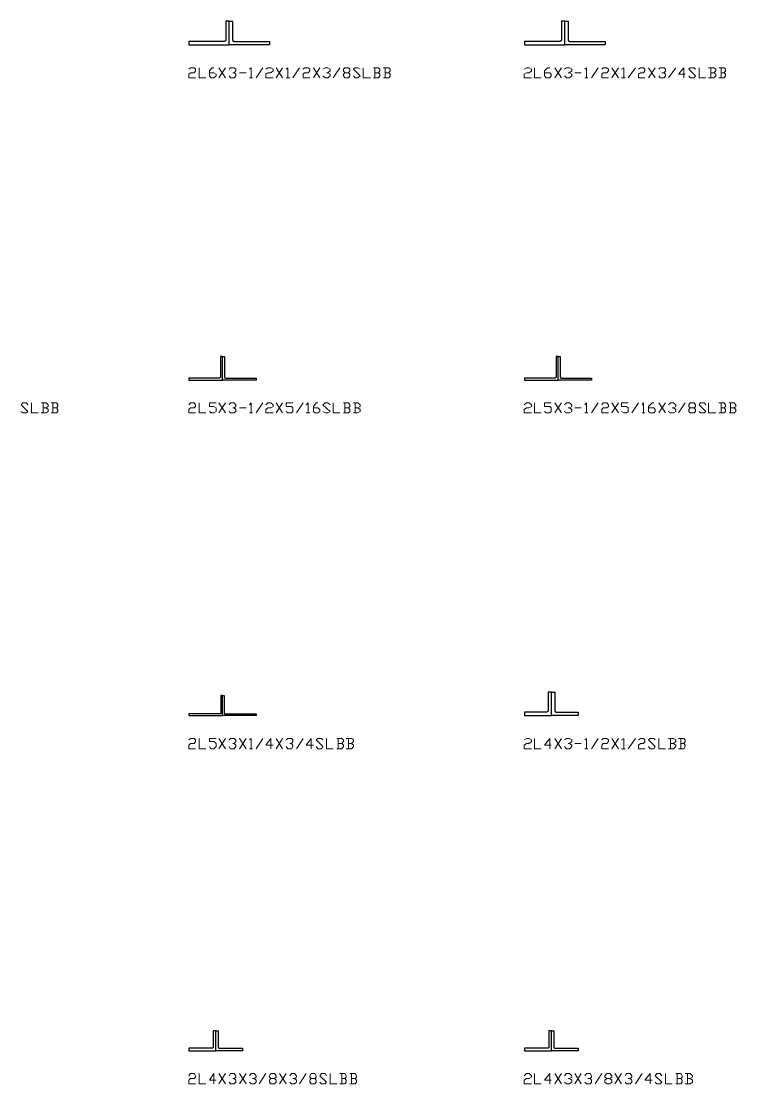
# Model space of a CAD drawing. Header units: inches. Extents: x 0 to 985, y -1555 to 12.
# Drawn here: x 625 to 731.5, y -1354.9 to -1196.5 of the extents above; entities that cross this region are included whole.
import ezdxf

# ---------------------------------------------------------------- set-up
doc = ezdxf.new("R2010")
doc.units = ezdxf.units.IN
doc.header["$MEASUREMENT"] = 0
doc.layers.add('AISC_STEEL', color=7, linetype='Continuous')

msp = doc.modelspace()

# ---------------------------------------------------------------- linework, layer by layer
at = {"color": 3, "lineweight": 0}
for points in [[(650, -1203.65), (650.22, -1203.43), (650.77, -1203.43), (650.98, -1203.65), (650.98, -1203.87), (650.77, -1204.19), (650.22, -1204.19), (650, -1204.41), (650, -1204.96), (650.98, -1204.96)], [(651.53, -1203.43), (651.53, -1204.96), (652.51, -1204.96)], [(653.06, -1204.19), (653.71, -1204.19), (654.04, -1204.41), (654.04, -1204.63), (653.71, -1204.96), (653.27, -1204.96), (653.06, -1204.63), (653.06, -1203.87), (653.49, -1203.43), (653.71, -1203.43)], [(654.47, -1204.96), (655.45, -1203.43)], [(654.47, -1203.43), (655.45, -1204.96)], [(656, -1203.65), (656.22, -1203.43), (656.76, -1203.43), (656.98, -1203.65), (656.98, -1203.87), (656.76, -1204.19), (656.55, -1204.19)], [(659.05, -1203.65), (659.27, -1203.43), (659.27, -1204.96)], [(660.03, -1204.96), (661.02, -1203.43)], [(661.45, -1203.65), (661.78, -1203.43), (662.22, -1203.43), (662.54, -1203.65), (662.54, -1203.87), (662.22, -1204.19), (661.78, -1204.19), (661.45, -1204.41), (661.45, -1204.96), (662.54, -1204.96)], [(662.98, -1204.96), (663.96, -1203.43)], [(662.98, -1203.43), (663.96, -1204.96)], [(664.51, -1203.65), (664.72, -1203.43), (664.72, -1204.96)], [(665.49, -1204.96), (666.47, -1203.43)], [(667.01, -1203.65), (667.23, -1203.43), (667.78, -1203.43), (668, -1203.65), (668, -1203.87), (667.78, -1204.19), (667.23, -1204.19), (667.01, -1204.41), (667.01, -1204.96), (668, -1204.96)], [(668.54, -1204.96), (669.52, -1203.43)], [(668.54, -1203.43), (669.52, -1204.96)], [(669.96, -1203.65), (670.29, -1203.43), (670.72, -1203.43), (671.05, -1203.65), (671.05, -1203.87), (670.72, -1204.19), (670.5, -1204.19)], [(671.49, -1204.96), (672.47, -1203.43)], [(673.78, -1204.19), (673.99, -1204.41), (673.99, -1204.63), (673.78, -1204.96), (673.23, -1204.96), (673.01, -1204.63), (673.01, -1204.41), (673.23, -1204.19), (673.78, -1204.19), (673.99, -1203.87), (673.99, -1203.65), (673.78, -1203.43), (673.23, -1203.43), (673.01, -1203.65), (673.01, -1203.87), (673.23, -1204.19)], [(674.54, -1204.63), (674.76, -1204.96), (675.19, -1204.96), (675.52, -1204.63), (674.54, -1203.65), (674.76, -1203.43), (675.19, -1203.43), (675.52, -1203.65)], [(675.96, -1203.43), (675.96, -1204.96), (677.05, -1204.96)], [(678.25, -1204.19), (678.46, -1203.87), (678.46, -1203.65), (678.25, -1203.43), (677.48, -1203.43)], [(677.7, -1203.43), (677.7, -1204.96)], [(679.77, -1204.19), (679.99, -1203.87), (679.99, -1203.65), (679.77, -1203.43), (679.01, -1203.43)], [(679.23, -1203.43), (679.23, -1204.96)], [(699.95, -1203.65), (700.27, -1203.43), (700.71, -1203.43), (701.04, -1203.65), (701.04, -1203.87), (700.71, -1204.19), (700.27, -1204.19), (699.95, -1204.41), (699.95, -1204.96), (701.04, -1204.96)], [(701.47, -1203.43), (701.47, -1204.96), (702.46, -1204.96)], [(703, -1204.19), (703.76, -1204.19), (703.98, -1204.41), (703.98, -1204.63), (703.76, -1204.96), (703.22, -1204.96), (703, -1204.63), (703, -1203.87), (703.44, -1203.43), (703.76, -1203.43)], [(704.53, -1204.96), (705.51, -1203.43)], [(704.53, -1203.43), (705.51, -1204.96)], [(705.95, -1203.65), (706.27, -1203.43), (706.71, -1203.43), (707.04, -1203.65), (707.04, -1203.87), (706.71, -1204.19), (706.49, -1204.19)], [(709, -1203.65), (709.22, -1203.43), (709.22, -1204.96)], [(709.98, -1204.96), (710.96, -1203.43)], [(711.51, -1203.65), (711.73, -1203.43), (712.27, -1203.43), (712.49, -1203.65), (712.49, -1203.87), (712.27, -1204.19), (711.73, -1204.19), (711.51, -1204.41), (711.51, -1204.96), (712.49, -1204.96)], [(713.03, -1204.96), (714.02, -1203.43)], [(713.03, -1203.43), (714.02, -1204.96)], [(714.45, -1203.65), (714.78, -1203.43), (714.78, -1204.96)], [(715.43, -1204.96), (716.52, -1203.43)], [(716.96, -1203.65), (717.29, -1203.43), (717.72, -1203.43), (717.94, -1203.65), (717.94, -1203.87), (717.72, -1204.19), (717.29, -1204.19), (716.96, -1204.41), (716.96, -1204.96), (717.94, -1204.96)], [(718.49, -1204.96), (719.47, -1203.43)], [(718.49, -1203.43), (719.47, -1204.96)], [(720.01, -1203.65), (720.23, -1203.43), (720.78, -1203.43), (720.99, -1203.65), (720.99, -1203.87), (720.78, -1204.19), (720.45, -1204.19)], [(721.43, -1204.96), (722.52, -1203.43)], [(723.94, -1204.41), (722.96, -1204.41), (723.72, -1203.43), (723.72, -1204.96)], [(724.48, -1204.63), (724.7, -1204.96), (725.25, -1204.96), (725.47, -1204.63), (724.48, -1203.65), (724.7, -1203.43), (725.25, -1203.43), (725.47, -1203.65)], [(726.01, -1203.43), (726.01, -1204.96), (726.99, -1204.96)], [(728.19, -1204.19), (728.52, -1203.87), (728.52, -1203.65), (728.19, -1203.43), (727.43, -1203.43)], [(727.76, -1203.43), (727.76, -1204.96)], [(729.72, -1204.19), (729.94, -1203.87), (729.94, -1203.65), (729.72, -1203.43), (728.96, -1203.43)], [(729.28, -1203.43), (729.28, -1204.96)], [(656.76, -1204.19), (656.98, -1204.41), (656.98, -1204.63), (656.76, -1204.96), (656.22, -1204.96), (656, -1204.63)], [(657.53, -1204.19), (658.51, -1204.19)], [(659.05, -1204.96), (659.49, -1204.96)], [(664.51, -1204.96), (665.05, -1204.96)], [(670.72, -1204.19), (671.05, -1204.41), (671.05, -1204.63), (670.72, -1204.96), (670.29, -1204.96), (669.96, -1204.63)], [(677.48, -1204.96), (678.25, -1204.96), (678.46, -1204.63), (678.46, -1204.41), (678.25, -1204.19), (677.7, -1204.19)], [(679.01, -1204.96), (679.77, -1204.96), (679.99, -1204.63), (679.99, -1204.41), (679.77, -1204.19), (679.23, -1204.19)], [(706.71, -1204.19), (707.04, -1204.41), (707.04, -1204.63), (706.71, -1204.96), (706.27, -1204.96), (705.95, -1204.63)], [(707.47, -1204.19), (708.45, -1204.19)], [(709, -1204.96), (709.44, -1204.96)], [(714.45, -1204.96), (715, -1204.96)], [(720.78, -1204.19), (720.99, -1204.41), (720.99, -1204.63), (720.78, -1204.96), (720.23, -1204.96), (720.01, -1204.63)], [(727.43, -1204.96), (728.19, -1204.96), (728.52, -1204.63), (728.52, -1204.41), (728.19, -1204.19), (727.76, -1204.19)], [(728.96, -1204.96), (729.72, -1204.96), (729.94, -1204.63), (729.94, -1204.41), (729.72, -1204.19), (729.28, -1204.19)], [(625.03, -1254.68), (625.25, -1254.9), (625.79, -1254.9), (626.01, -1254.68), (625.03, -1253.7), (625.25, -1253.38), (625.79, -1253.38), (626.01, -1253.7)], [(626.56, -1253.38), (626.56, -1254.9), (627.54, -1254.9)], [(628.74, -1254.14), (629.06, -1253.92), (629.06, -1253.7), (628.74, -1253.38), (627.97, -1253.38)], [(627.97, -1254.9), (628.74, -1254.9), (629.06, -1254.68), (629.06, -1254.36), (628.74, -1254.14), (628.3, -1254.14)], [(628.3, -1253.38), (628.3, -1254.9)], [(630.26, -1254.14), (630.48, -1253.92), (630.48, -1253.7), (630.26, -1253.38), (629.5, -1253.38)], [(629.5, -1254.9), (630.26, -1254.9), (630.48, -1254.68), (630.48, -1254.36), (630.26, -1254.14), (629.72, -1254.14)], [(629.72, -1253.38), (629.72, -1254.9)], [(650, -1253.7), (650.22, -1253.38), (650.77, -1253.38), (650.98, -1253.7), (650.98, -1253.92), (650.77, -1254.14), (650.22, -1254.14), (650, -1254.36), (650, -1254.9), (650.98, -1254.9)], [(651.53, -1253.38), (651.53, -1254.9), (652.51, -1254.9)], [(653.06, -1254.68), (653.27, -1254.9), (653.71, -1254.9), (654.04, -1254.68), (654.04, -1254.14), (653.71, -1253.92), (653.06, -1253.92), (653.06, -1253.38), (654.04, -1253.38)], [(654.47, -1254.9), (655.45, -1253.38)], [(654.47, -1253.38), (655.45, -1254.9)], [(656, -1253.7), (656.22, -1253.38), (656.76, -1253.38), (656.98, -1253.7), (656.98, -1253.92), (656.76, -1254.14), (656.55, -1254.14)], [(656.76, -1254.14), (656.98, -1254.36), (656.98, -1254.68), (656.76, -1254.9), (656.22, -1254.9), (656, -1254.68)], [(657.53, -1254.14), (658.51, -1254.14)], [(659.05, -1253.7), (659.27, -1253.38), (659.27, -1254.9)], [(660.03, -1254.9), (661.02, -1253.38)], [(661.45, -1253.7), (661.78, -1253.38), (662.22, -1253.38), (662.54, -1253.7), (662.54, -1253.92), (662.22, -1254.14), (661.78, -1254.14), (661.45, -1254.36), (661.45, -1254.9), (662.54, -1254.9)], [(662.98, -1254.9), (663.96, -1253.38)], [(662.98, -1253.38), (663.96, -1254.9)], [(664.51, -1254.68), (664.72, -1254.9), (665.27, -1254.9), (665.49, -1254.68), (665.49, -1254.14), (665.27, -1253.92), (664.51, -1253.92), (664.51, -1253.38), (665.49, -1253.38)], [(666.03, -1254.9), (667.01, -1253.38)], [(667.45, -1253.7), (667.78, -1253.38), (667.78, -1254.9)], [(668.54, -1254.14), (669.2, -1254.14), (669.52, -1254.36), (669.52, -1254.68), (669.2, -1254.9), (668.76, -1254.9), (668.54, -1254.68), (668.54, -1253.92), (668.98, -1253.38), (669.2, -1253.38)], [(669.96, -1254.68), (670.29, -1254.9), (670.72, -1254.9), (671.05, -1254.68), (669.96, -1253.7), (670.29, -1253.38), (670.72, -1253.38), (671.05, -1253.7)], [(671.49, -1253.38), (671.49, -1254.9), (672.47, -1254.9)], [(673.78, -1254.14), (673.99, -1253.92), (673.99, -1253.7), (673.78, -1253.38), (673.01, -1253.38)], [(673.01, -1254.9), (673.78, -1254.9), (673.99, -1254.68), (673.99, -1254.36), (673.78, -1254.14), (673.23, -1254.14)], [(673.23, -1253.38), (673.23, -1254.9)], [(675.19, -1254.14), (675.52, -1253.92), (675.52, -1253.7), (675.19, -1253.38), (674.54, -1253.38)], [(674.54, -1254.9), (675.19, -1254.9), (675.52, -1254.68), (675.52, -1254.36), (675.19, -1254.14), (674.76, -1254.14)], [(674.76, -1253.38), (674.76, -1254.9)], [(699.95, -1253.7), (700.27, -1253.38), (700.71, -1253.38), (701.04, -1253.7), (701.04, -1253.92), (700.71, -1254.14), (700.27, -1254.14), (699.95, -1254.36), (699.95, -1254.9), (701.04, -1254.9)], [(701.47, -1253.38), (701.47, -1254.9), (702.46, -1254.9)], [(703, -1254.68), (703.22, -1254.9), (703.76, -1254.9), (703.98, -1254.68), (703.98, -1254.14), (703.76, -1253.92), (703, -1253.92), (703, -1253.38), (703.98, -1253.38)], [(704.53, -1254.9), (705.51, -1253.38)], [(704.53, -1253.38), (705.51, -1254.9)], [(705.95, -1253.7), (706.27, -1253.38), (706.71, -1253.38), (707.04, -1253.7), (707.04, -1253.92), (706.71, -1254.14), (706.49, -1254.14)], [(706.71, -1254.14), (707.04, -1254.36), (707.04, -1254.68), (706.71, -1254.9), (706.27, -1254.9), (705.95, -1254.68)], [(707.47, -1254.14), (708.45, -1254.14)], [(709, -1253.7), (709.22, -1253.38), (709.22, -1254.9)], [(709.98, -1254.9), (710.96, -1253.38)], [(711.51, -1253.7), (711.73, -1253.38), (712.27, -1253.38), (712.49, -1253.7), (712.49, -1253.92), (712.27, -1254.14), (711.73, -1254.14), (711.51, -1254.36), (711.51, -1254.9), (712.49, -1254.9)], [(713.03, -1254.9), (714.02, -1253.38)], [(713.03, -1253.38), (714.02, -1254.9)], [(714.45, -1254.68), (714.78, -1254.9), (715.21, -1254.9), (715.43, -1254.68), (715.43, -1254.14), (715.21, -1253.92), (714.45, -1253.92), (714.45, -1253.38), (715.43, -1253.38)], [(715.98, -1254.9), (716.96, -1253.38)], [(717.5, -1253.7), (717.72, -1253.38), (717.72, -1254.9)], [(718.49, -1254.14), (719.25, -1254.14), (719.47, -1254.36), (719.47, -1254.68), (719.25, -1254.9), (718.7, -1254.9), (718.49, -1254.68), (718.49, -1253.92), (719.03, -1253.38), (719.25, -1253.38)], [(720.01, -1254.9), (720.99, -1253.38)], [(720.01, -1253.38), (720.99, -1254.9)], [(721.43, -1253.7), (721.76, -1253.38), (722.19, -1253.38), (722.52, -1253.7), (722.52, -1253.92), (722.19, -1254.14), (721.98, -1254.14)], [(722.19, -1254.14), (722.52, -1254.36), (722.52, -1254.68), (722.19, -1254.9), (721.76, -1254.9), (721.43, -1254.68)], [(722.96, -1254.9), (723.94, -1253.38)], [(725.25, -1254.14), (725.47, -1254.36), (725.47, -1254.68), (725.25, -1254.9), (724.7, -1254.9), (724.48, -1254.68), (724.48, -1254.36), (724.7, -1254.14), (725.25, -1254.14), (725.47, -1253.92), (725.47, -1253.7), (725.25, -1253.38), (724.7, -1253.38), (724.48, -1253.7), (724.48, -1253.92), (724.7, -1254.14)], [(726.01, -1254.68), (726.23, -1254.9), (726.77, -1254.9), (726.99, -1254.68), (726.01, -1253.7), (726.23, -1253.38), (726.77, -1253.38), (726.99, -1253.7)], [(727.43, -1253.38), (727.43, -1254.9), (728.52, -1254.9)], [(729.72, -1254.14), (729.94, -1253.92), (729.94, -1253.7), (729.72, -1253.38), (728.96, -1253.38)], [(728.96, -1254.9), (729.72, -1254.9), (729.94, -1254.68), (729.94, -1254.36), (729.72, -1254.14), (729.28, -1254.14)], [(729.28, -1253.38), (729.28, -1254.9)], [(731.25, -1254.14), (731.46, -1253.92), (731.46, -1253.7), (731.25, -1253.38), (730.48, -1253.38)], [(730.48, -1254.9), (731.25, -1254.9), (731.46, -1254.68), (731.46, -1254.36), (731.25, -1254.14), (730.7, -1254.14)], [(730.7, -1253.38), (730.7, -1254.9)], [(659.05, -1254.9), (659.49, -1254.9)], [(667.45, -1254.9), (668, -1254.9)], [(709, -1254.9), (709.44, -1254.9)], [(717.5, -1254.9), (717.94, -1254.9)], [(650, -1303.65), (650.22, -1303.43), (650.77, -1303.43), (650.98, -1303.65), (650.98, -1303.87), (650.77, -1304.19), (650.22, -1304.19), (650, -1304.41), (650, -1304.96), (650.98, -1304.96)], [(651.53, -1303.43), (651.53, -1304.96), (652.51, -1304.96)], [(653.06, -1304.63), (653.27, -1304.96), (653.71, -1304.96), (654.04, -1304.63), (654.04, -1304.19), (653.71, -1303.87), (653.06, -1303.87), (653.06, -1303.43), (654.04, -1303.43)], [(654.47, -1304.96), (655.45, -1303.43)], [(654.47, -1303.43), (655.45, -1304.96)], [(656, -1303.65), (656.22, -1303.43), (656.76, -1303.43), (656.98, -1303.65), (656.98, -1303.87), (656.76, -1304.19), (656.55, -1304.19)], [(657.53, -1304.96), (658.51, -1303.43)], [(657.53, -1303.43), (658.51, -1304.96)], [(659.05, -1303.65), (659.27, -1303.43), (659.27, -1304.96)], [(660.03, -1304.96), (661.02, -1303.43)], [(662.54, -1304.41), (661.45, -1304.41), (662.22, -1303.43), (662.22, -1304.96)], [(662.98, -1304.96), (663.96, -1303.43)], [(662.98, -1303.43), (663.96, -1304.96)], [(664.51, -1303.65), (664.72, -1303.43), (665.27, -1303.43), (665.49, -1303.65), (665.49, -1303.87), (665.27, -1304.19), (665.05, -1304.19)], [(666.03, -1304.96), (667.01, -1303.43)], [(668.54, -1304.41), (667.45, -1304.41), (668.21, -1303.43), (668.21, -1304.96)], [(668.98, -1304.63), (669.2, -1304.96), (669.74, -1304.96), (669.96, -1304.63), (668.98, -1303.65), (669.2, -1303.43), (669.74, -1303.43), (669.96, -1303.65)], [(670.5, -1303.43), (670.5, -1304.96), (671.49, -1304.96)], [(672.79, -1304.19), (673.01, -1303.87), (673.01, -1303.65), (672.79, -1303.43), (672.03, -1303.43)], [(672.25, -1303.43), (672.25, -1304.96)], [(674.21, -1304.19), (674.54, -1303.87), (674.54, -1303.65), (674.21, -1303.43), (673.45, -1303.43)], [(673.78, -1303.43), (673.78, -1304.96)], [(699.95, -1303.65), (700.27, -1303.43), (700.71, -1303.43), (701.04, -1303.65), (701.04, -1303.87), (700.71, -1304.19), (700.27, -1304.19), (699.95, -1304.41), (699.95, -1304.96), (701.04, -1304.96)], [(701.47, -1303.43), (701.47, -1304.96), (702.46, -1304.96)], [(703.98, -1304.41), (703, -1304.41), (703.76, -1303.43), (703.76, -1304.96)], [(704.53, -1304.96), (705.51, -1303.43)], [(704.53, -1303.43), (705.51, -1304.96)], [(705.95, -1303.65), (706.27, -1303.43), (706.71, -1303.43), (707.04, -1303.65), (707.04, -1303.87), (706.71, -1304.19), (706.49, -1304.19)], [(709, -1303.65), (709.22, -1303.43), (709.22, -1304.96)], [(709.98, -1304.96), (710.96, -1303.43)], [(711.51, -1303.65), (711.73, -1303.43), (712.27, -1303.43), (712.49, -1303.65), (712.49, -1303.87), (712.27, -1304.19), (711.73, -1304.19), (711.51, -1304.41), (711.51, -1304.96), (712.49, -1304.96)], [(713.03, -1304.96), (714.02, -1303.43)], [(713.03, -1303.43), (714.02, -1304.96)], [(714.45, -1303.65), (714.78, -1303.43), (714.78, -1304.96)], [(715.43, -1304.96), (716.52, -1303.43)], [(716.96, -1303.65), (717.29, -1303.43), (717.72, -1303.43), (717.94, -1303.65), (717.94, -1303.87), (717.72, -1304.19), (717.29, -1304.19), (716.96, -1304.41), (716.96, -1304.96), (717.94, -1304.96)], [(718.49, -1304.63), (718.7, -1304.96), (719.25, -1304.96), (719.47, -1304.63), (718.49, -1303.65), (718.7, -1303.43), (719.25, -1303.43), (719.47, -1303.65)], [(720.01, -1303.43), (720.01, -1304.96), (720.99, -1304.96)], [(722.19, -1304.19), (722.52, -1303.87), (722.52, -1303.65), (722.19, -1303.43), (721.43, -1303.43)], [(721.76, -1303.43), (721.76, -1304.96)], [(723.72, -1304.19), (723.94, -1303.87), (723.94, -1303.65), (723.72, -1303.43), (722.96, -1303.43)], [(723.28, -1303.43), (723.28, -1304.96)], [(656.76, -1304.19), (656.98, -1304.41), (656.98, -1304.63), (656.76, -1304.96), (656.22, -1304.96), (656, -1304.63)], [(659.05, -1304.96), (659.49, -1304.96)], [(665.27, -1304.19), (665.49, -1304.41), (665.49, -1304.63), (665.27, -1304.96), (664.72, -1304.96), (664.51, -1304.63)], [(672.03, -1304.96), (672.79, -1304.96), (673.01, -1304.63), (673.01, -1304.41), (672.79, -1304.19), (672.25, -1304.19)], [(673.45, -1304.96), (674.21, -1304.96), (674.54, -1304.63), (674.54, -1304.41), (674.21, -1304.19), (673.78, -1304.19)], [(706.71, -1304.19), (707.04, -1304.41), (707.04, -1304.63), (706.71, -1304.96), (706.27, -1304.96), (705.95, -1304.63)], [(707.47, -1304.19), (708.45, -1304.19)], [(709, -1304.96), (709.44, -1304.96)], [(714.45, -1304.96), (715, -1304.96)], [(721.43, -1304.96), (722.19, -1304.96), (722.52, -1304.63), (722.52, -1304.41), (722.19, -1304.19), (721.76, -1304.19)], [(722.96, -1304.96), (723.72, -1304.96), (723.94, -1304.63), (723.94, -1304.41), (723.72, -1304.19), (723.28, -1304.19)], [(650, -1353.7), (650.22, -1353.38), (650.77, -1353.38), (650.98, -1353.7), (650.98, -1353.92), (650.77, -1354.14), (650.22, -1354.14), (650, -1354.36), (650, -1354.9), (650.98, -1354.9)], [(651.53, -1353.38), (651.53, -1354.9), (652.51, -1354.9)], [(654.04, -1354.36), (653.06, -1354.36), (653.71, -1353.38), (653.71, -1354.9)], [(654.47, -1354.9), (655.45, -1353.38)], [(654.47, -1353.38), (655.45, -1354.9)], [(656, -1353.7), (656.22, -1353.38), (656.76, -1353.38), (656.98, -1353.7), (656.98, -1353.92), (656.76, -1354.14), (656.55, -1354.14)], [(656.76, -1354.14), (656.98, -1354.36), (656.98, -1354.69), (656.76, -1354.9), (656.22, -1354.9), (656, -1354.69)], [(657.53, -1354.9), (658.51, -1353.38)], [(657.53, -1353.38), (658.51, -1354.9)], [(659.05, -1353.7), (659.27, -1353.38), (659.71, -1353.38), (660.03, -1353.7), (660.03, -1353.92), (659.71, -1354.14), (659.49, -1354.14)], [(659.71, -1354.14), (660.03, -1354.36), (660.03, -1354.69), (659.71, -1354.9), (659.27, -1354.9), (659.05, -1354.69)], [(660.47, -1354.9), (661.45, -1353.38)], [(662.76, -1354.14), (662.98, -1354.36), (662.98, -1354.69), (662.76, -1354.9), (662.22, -1354.9), (662, -1354.69), (662, -1354.36), (662.22, -1354.14), (662.76, -1354.14), (662.98, -1353.92), (662.98, -1353.7), (662.76, -1353.38), (662.22, -1353.38), (662, -1353.7), (662, -1353.92), (662.22, -1354.14)], [(663.52, -1354.9), (664.51, -1353.38)], [(663.52, -1353.38), (664.51, -1354.9)], [(665.05, -1353.7), (665.27, -1353.38), (665.71, -1353.38), (666.03, -1353.7), (666.03, -1353.92), (665.71, -1354.14), (665.49, -1354.14)], [(665.71, -1354.14), (666.03, -1354.36), (666.03, -1354.69), (665.71, -1354.9), (665.27, -1354.9), (665.05, -1354.69)], [(666.47, -1354.9), (667.45, -1353.38)], [(668.76, -1354.14), (668.98, -1354.36), (668.98, -1354.69), (668.76, -1354.9), (668.21, -1354.9), (668, -1354.69), (668, -1354.36), (668.21, -1354.14), (668.76, -1354.14), (668.98, -1353.92), (668.98, -1353.7), (668.76, -1353.38), (668.21, -1353.38), (668, -1353.7), (668, -1353.92), (668.21, -1354.14)], [(669.52, -1354.69), (669.74, -1354.9), (670.29, -1354.9), (670.5, -1354.69), (669.52, -1353.7), (669.74, -1353.38), (670.29, -1353.38), (670.5, -1353.7)], [(671.05, -1353.38), (671.05, -1354.9), (672.03, -1354.9)], [(673.23, -1354.14), (673.45, -1353.92), (673.45, -1353.7), (673.23, -1353.38), (672.47, -1353.38)], [(672.47, -1354.9), (673.23, -1354.9), (673.45, -1354.69), (673.45, -1354.36), (673.23, -1354.14), (672.79, -1354.14)], [(672.79, -1353.38), (672.79, -1354.9)], [(674.76, -1354.14), (674.97, -1353.92), (674.97, -1353.7), (674.76, -1353.38), (673.99, -1353.38)], [(673.99, -1354.9), (674.76, -1354.9), (674.97, -1354.69), (674.97, -1354.36), (674.76, -1354.14), (674.21, -1354.14)], [(674.21, -1353.38), (674.21, -1354.9)], [(699.95, -1353.7), (700.27, -1353.38), (700.71, -1353.38), (701.04, -1353.7), (701.04, -1353.92), (700.71, -1354.14), (700.27, -1354.14), (699.95, -1354.36), (699.95, -1354.9), (701.04, -1354.9)], [(701.47, -1353.38), (701.47, -1354.9), (702.46, -1354.9)], [(703.98, -1354.36), (703, -1354.36), (703.76, -1353.38), (703.76, -1354.9)], [(704.53, -1354.9), (705.51, -1353.38)], [(704.53, -1353.38), (705.51, -1354.9)], [(705.95, -1353.7), (706.27, -1353.38), (706.71, -1353.38), (707.04, -1353.7), (707.04, -1353.92), (706.71, -1354.14), (706.49, -1354.14)], [(706.71, -1354.14), (707.04, -1354.36), (707.04, -1354.69), (706.71, -1354.9), (706.27, -1354.9), (705.95, -1354.69)], [(707.47, -1354.9), (708.45, -1353.38)], [(707.47, -1353.38), (708.45, -1354.9)], [(709, -1353.7), (709.22, -1353.38), (709.76, -1353.38), (709.98, -1353.7), (709.98, -1353.92), (709.76, -1354.14), (709.44, -1354.14)], [(709.76, -1354.14), (709.98, -1354.36), (709.98, -1354.69), (709.76, -1354.9), (709.22, -1354.9), (709, -1354.69)], [(710.53, -1354.9), (711.51, -1353.38)], [(712.71, -1354.14), (713.03, -1354.36), (713.03, -1354.69), (712.71, -1354.9), (712.27, -1354.9), (711.94, -1354.69), (711.94, -1354.36), (712.27, -1354.14), (712.71, -1354.14), (713.03, -1353.92), (713.03, -1353.7), (712.71, -1353.38), (712.27, -1353.38), (711.94, -1353.7), (711.94, -1353.92), (712.27, -1354.14)], [(713.47, -1354.9), (714.45, -1353.38)], [(713.47, -1353.38), (714.45, -1354.9)], [(715, -1353.7), (715.21, -1353.38), (715.76, -1353.38), (715.98, -1353.7), (715.98, -1353.92), (715.76, -1354.14), (715.43, -1354.14)], [(715.76, -1354.14), (715.98, -1354.36), (715.98, -1354.69), (715.76, -1354.9), (715.21, -1354.9), (715, -1354.69)], [(716.52, -1354.9), (717.5, -1353.38)], [(719.03, -1354.36), (717.94, -1354.36), (718.7, -1353.38), (718.7, -1354.9)], [(719.47, -1354.69), (719.69, -1354.9), (720.23, -1354.9), (720.45, -1354.69), (719.47, -1353.7), (719.69, -1353.38), (720.23, -1353.38), (720.45, -1353.7)], [(720.99, -1353.38), (720.99, -1354.9), (721.98, -1354.9)], [(723.28, -1354.14), (723.5, -1353.92), (723.5, -1353.7), (723.28, -1353.38), (722.52, -1353.38)], [(722.52, -1354.9), (723.28, -1354.9), (723.5, -1354.69), (723.5, -1354.36), (723.28, -1354.14), (722.74, -1354.14)], [(722.74, -1353.38), (722.74, -1354.9)], [(724.7, -1354.14), (725.03, -1353.92), (725.03, -1353.7), (724.7, -1353.38), (723.94, -1353.38)], [(723.94, -1354.9), (724.7, -1354.9), (725.03, -1354.69), (725.03, -1354.36), (724.7, -1354.14), (724.27, -1354.14)], [(724.27, -1353.38), (724.27, -1354.9)]]:
    msp.add_lwpolyline(points, dxfattribs=at)
at = {"layer": 'AISC_STEEL'}
for points in [[(650, -1200), (656, -1200), (656, -1196.5), (655.5, -1196.5), (655.5, -1199.25), (655.5, -1199.28), (655.49, -1199.31), (655.49, -1199.33), (655.48, -1199.36), (655.46, -1199.38), (655.45, -1199.41), (655.43, -1199.43), (655.41, -1199.45), (655.38, -1199.46), (655.36, -1199.48), (655.33, -1199.49), (655.31, -1199.49), (655.28, -1199.5), (655.25, -1199.5), (650, -1199.5)], [(662, -1200), (656, -1200), (656, -1196.5), (656.5, -1196.5), (656.5, -1199.25), (656.5, -1199.28), (656.51, -1199.31), (656.51, -1199.33), (656.52, -1199.36), (656.54, -1199.38), (656.55, -1199.41), (656.57, -1199.43), (656.59, -1199.45), (656.62, -1199.46), (656.64, -1199.48), (656.67, -1199.49), (656.69, -1199.49), (656.72, -1199.5), (656.75, -1199.5), (662, -1199.5)], [(700, -1200), (706, -1200), (706, -1196.5), (705.5, -1196.5), (705.5, -1199.25), (705.5, -1199.28), (705.49, -1199.31), (705.49, -1199.33), (705.48, -1199.36), (705.46, -1199.38), (705.45, -1199.41), (705.43, -1199.43), (705.41, -1199.45), (705.38, -1199.46), (705.36, -1199.48), (705.33, -1199.49), (705.31, -1199.49), (705.28, -1199.5), (705.25, -1199.5), (700, -1199.5)], [(712, -1200), (706, -1200), (706, -1196.5), (706.5, -1196.5), (706.5, -1199.25), (706.5, -1199.28), (706.51, -1199.31), (706.51, -1199.33), (706.52, -1199.36), (706.54, -1199.38), (706.55, -1199.41), (706.57, -1199.43), (706.59, -1199.45), (706.62, -1199.46), (706.64, -1199.48), (706.67, -1199.49), (706.69, -1199.49), (706.72, -1199.5), (706.75, -1199.5), (712, -1199.5)], [(650, -1250), (655, -1250), (655, -1246.5), (654.69, -1246.5), (654.69, -1249.53), (654.69, -1249.55), (654.68, -1249.57), (654.68, -1249.59), (654.67, -1249.61), (654.65, -1249.63), (654.64, -1249.64), (654.63, -1249.65), (654.61, -1249.67), (654.59, -1249.68), (654.57, -1249.68), (654.55, -1249.69), (654.53, -1249.69), (650, -1249.69)], [(660, -1250), (655, -1250), (655, -1246.5), (655.31, -1246.5), (655.31, -1249.53), (655.31, -1249.55), (655.32, -1249.57), (655.32, -1249.59), (655.33, -1249.61), (655.35, -1249.63), (655.36, -1249.64), (655.37, -1249.65), (655.39, -1249.67), (655.41, -1249.68), (655.43, -1249.68), (655.45, -1249.69), (655.47, -1249.69), (660, -1249.69)], [(700, -1250), (705, -1250), (705, -1246.5), (704.69, -1246.5), (704.69, -1249.53), (704.69, -1249.55), (704.68, -1249.57), (704.68, -1249.59), (704.67, -1249.61), (704.65, -1249.63), (704.64, -1249.64), (704.63, -1249.65), (704.61, -1249.67), (704.59, -1249.68), (704.57, -1249.68), (704.55, -1249.69), (704.53, -1249.69), (700, -1249.69)], [(710, -1250), (705, -1250), (705, -1246.5), (705.31, -1246.5), (705.31, -1249.53), (705.31, -1249.55), (705.32, -1249.57), (705.32, -1249.59), (705.33, -1249.61), (705.35, -1249.63), (705.36, -1249.64), (705.37, -1249.65), (705.39, -1249.67), (705.41, -1249.68), (705.43, -1249.68), (705.45, -1249.69), (705.47, -1249.69), (710, -1249.69)], [(650, -1300), (655, -1300), (655, -1297), (654.75, -1297), (654.75, -1299.62), (654.75, -1299.64), (654.75, -1299.66), (654.74, -1299.67), (654.73, -1299.69), (654.72, -1299.7), (654.71, -1299.71), (654.7, -1299.72), (654.69, -1299.73), (654.67, -1299.74), (654.66, -1299.75), (654.64, -1299.75), (654.62, -1299.75), (650, -1299.75)], [(660, -1300), (655, -1300), (655, -1297), (655.25, -1297), (655.25, -1299.62), (655.25, -1299.64), (655.25, -1299.66), (655.26, -1299.67), (655.27, -1299.69), (655.28, -1299.7), (655.29, -1299.71), (655.3, -1299.72), (655.31, -1299.73), (655.33, -1299.74), (655.34, -1299.75), (655.36, -1299.75), (655.37, -1299.75), (660, -1299.75)], [(700, -1300), (704, -1300), (704, -1296.5), (703.5, -1296.5), (703.5, -1299.25), (703.5, -1299.28), (703.49, -1299.31), (703.49, -1299.33), (703.48, -1299.36), (703.46, -1299.38), (703.45, -1299.41), (703.43, -1299.43), (703.41, -1299.45), (703.38, -1299.46), (703.36, -1299.48), (703.33, -1299.49), (703.31, -1299.49), (703.28, -1299.5), (703.25, -1299.5), (700, -1299.5)], [(708, -1300), (704, -1300), (704, -1296.5), (704.5, -1296.5), (704.5, -1299.25), (704.5, -1299.28), (704.51, -1299.31), (704.51, -1299.33), (704.52, -1299.36), (704.54, -1299.38), (704.55, -1299.41), (704.57, -1299.43), (704.59, -1299.45), (704.62, -1299.46), (704.64, -1299.48), (704.67, -1299.49), (704.69, -1299.49), (704.72, -1299.5), (704.75, -1299.5), (708, -1299.5)], [(650, -1350), (654, -1350), (654, -1347), (653.62, -1347), (653.62, -1349.44), (653.62, -1349.46), (653.62, -1349.49), (653.61, -1349.51), (653.6, -1349.53), (653.59, -1349.55), (653.57, -1349.57), (653.55, -1349.59), (653.53, -1349.6), (653.51, -1349.61), (653.49, -1349.62), (653.46, -1349.62), (653.44, -1349.62), (650, -1349.62)], [(658, -1350), (654, -1350), (654, -1347), (654.38, -1347), (654.38, -1349.44), (654.38, -1349.46), (654.38, -1349.49), (654.39, -1349.51), (654.4, -1349.53), (654.41, -1349.55), (654.43, -1349.57), (654.45, -1349.59), (654.47, -1349.6), (654.49, -1349.61), (654.51, -1349.62), (654.54, -1349.62), (654.56, -1349.62), (658, -1349.62)], [(700, -1350), (704, -1350), (704, -1347), (703.62, -1347), (703.62, -1349.44), (703.62, -1349.46), (703.62, -1349.49), (703.61, -1349.51), (703.6, -1349.53), (703.59, -1349.55), (703.57, -1349.57), (703.55, -1349.59), (703.53, -1349.6), (703.51, -1349.61), (703.49, -1349.62), (703.46, -1349.62), (703.44, -1349.62), (700, -1349.62)], [(708, -1350), (704, -1350), (704, -1347), (704.38, -1347), (704.38, -1349.44), (704.38, -1349.46), (704.38, -1349.49), (704.39, -1349.51), (704.4, -1349.53), (704.41, -1349.55), (704.43, -1349.57), (704.45, -1349.59), (704.47, -1349.6), (704.49, -1349.61), (704.51, -1349.62), (704.54, -1349.62), (704.56, -1349.62), (708, -1349.62)]]:
    msp.add_lwpolyline(points, close=True, dxfattribs=at)

doc.saveas('drawing.dxf')
